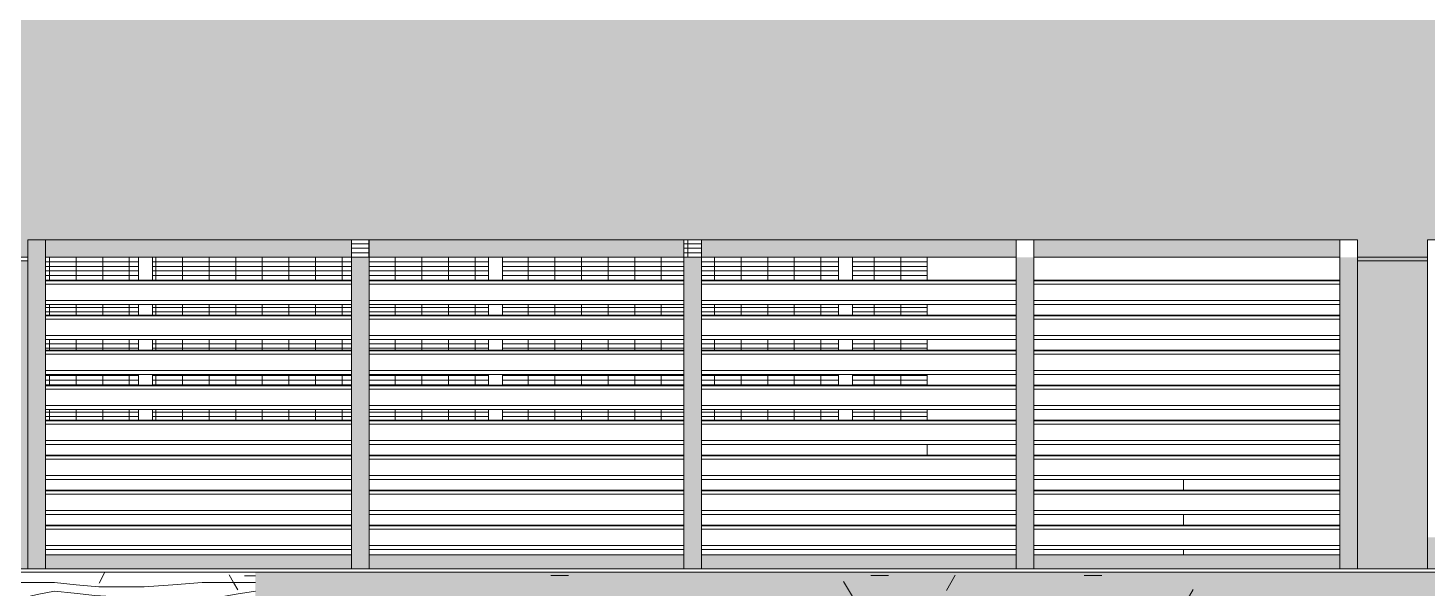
# Model space of a CAD drawing. Header units: millimetres. Extents: x 9199 to 175431, y -4466 to 35300.
# Drawn here: x 17587 to 21587, y 555 to 2155 of the extents above; entities that cross this region are included whole.
import ezdxf

# ---------------------------------------------------------------- set-up
doc = ezdxf.new("R2010")
doc.units = ezdxf.units.MM
for name, color, linetype, lineweight in [('A-FLOR', 192, 'Continuous', 9), ('A-FLOR-HRAL', 11, 'Continuous', 9), ('A-GLAZ-CWMG', 51, 'Continuous', 9), ('A-WALL', 113, 'Continuous', 9), ('A-WALL-PATT', 111, 'Continuous', 9), ('A-WALL-PATT-2', 111, 'Continuous', 5)]:
    doc.layers.add(name, color=color, linetype=linetype, lineweight=lineweight)

# ---------------------------------------------------------------- blocks, each defined once
blk = doc.blocks.new('NBS_CLDPhysicalSecuritySystems_MtlMeshPnlFncngSym_CLDModsecSecurusS3_InfillPanel - NBS_CLDPhysicalSecuritySystems_MtlMeshPnlFncngSym_CLDModsecSecurusS2_InfillPanel-2369324-TKCS_MẶT ĐỨNG HƯỚNG ĐÔNG')
at = {"layer": 'A-FLOR-HRAL'}
h = blk.add_hatch(dxfattribs=at)
h.set_pattern_fill('FP_6', color=256, style=0, pattern_type=2)
h.set_pattern_definition([(0, (20156.337, 850), (0, 13), []), (90, (20156.34, 850), (-76, 5e-15), [])])
h.paths.add_polyline_path([(16356.3, 971), (16902.3, 971), (16902.3, 2850), (16356.3, 2850), (16356.3, 1114.1)])
h.paths.add_polyline_path([(16942.3, 971), (17226.9, 971), (17226.9, 1490), (17230.9, 1490), (17230.8, 1500), (17226.9, 1500), (17226.9, 2850), (16942.3, 2850), (16942.3, 978.8)])
h.paths.add_polyline_path([(18590.9, 1034.3), (18902.3, 1034.3), (18902.3, 1064.8), (18561.5, 1064.8), (18561.5, 1034.3)])
h.paths.add_polyline_path([(18511.5, 1034.3), (18511.5, 1064.8), (17942.3, 1064.8), (17942.3, 1034.3), (18326.3, 1034.3)])
h.paths.add_polyline_path([(18942.3, 1034.3), (19461.1, 1034.3), (19461.1, 1064.8), (18942.3, 1064.8)])
h.paths.add_polyline_path([(19511.1, 1034.3), (19902.3, 1034.3), (19902.3, 1064.8), (19511.1, 1064.8)])
h.paths.add_polyline_path([(19942.3, 1034.3), (20156.3, 1034.3), (20156.3, 1064.8), (19942.3, 1064.8)])
h.paths.add_polyline_path([(17636.9, 1034.3), (17902.3, 1034.3), (17902.3, 1064.8), (17636.9, 1064.8)])
h.paths.add_polyline_path([(19902.3, 1134.3), (19902.3, 1164.8), (19511.1, 1164.8), (19511.1, 1134.3), (19649.1, 1134.3)])
h.paths.add_polyline_path([(17902.3, 1134.3), (17902.3, 1164.8), (17636.9, 1164.8), (17636.9, 1134.3), (17797.3, 1134.3)])
h.paths.add_polyline_path([(18902.3, 1134.3), (18902.3, 1164.8), (18561.5, 1164.8), (18561.5, 1134.3), (18855.4, 1134.3)])
h.paths.add_polyline_path([(17942.3, 1134.3), (18511.5, 1134.3), (18511.5, 1164.8), (17942.3, 1164.8)])
h.paths.add_polyline_path([(19384.5, 1134.3), (19461.1, 1134.3), (19461.1, 1164.8), (18942.3, 1164.8), (18942.3, 1134.3)])
h.paths.add_polyline_path([(20156.3, 1134.3), (20156.3, 1164.8), (19942.3, 1164.8), (19942.3, 1134.3)])
h.paths.add_polyline_path([(18942.3, 1234.3), (19461.1, 1234.3), (19461.1, 1264.8), (18942.3, 1264.8)])
h.paths.add_polyline_path([(18902.3, 1234.3), (18902.3, 1264.8), (18561.5, 1264.8), (18561.5, 1234.3), (18855.4, 1234.3)])
h.paths.add_polyline_path([(18326.3, 1234.3), (18511.5, 1234.3), (18511.5, 1264.8), (17942.3, 1264.8), (17942.3, 1234.3)])
h.paths.add_polyline_path([(19649.1, 1234.3), (19902.3, 1234.3), (19902.3, 1264.8), (19511.1, 1264.8), (19511.1, 1234.3)])
h.paths.add_polyline_path([(19942.3, 1234.3), (20156.3, 1234.3), (20156.3, 1264.8), (19942.3, 1264.8)])
h.paths.add_polyline_path([(17636.9, 1234.3), (17902.3, 1234.3), (17902.3, 1264.8), (17636.9, 1264.8)])
h.paths.add_polyline_path([(19384.5, 1334.3), (19461.1, 1334.3), (19461.1, 1364.8), (18942.3, 1364.8), (18942.3, 1334.3)])
h.paths.add_polyline_path([(18511.5, 1334.3), (18511.5, 1364.8), (17942.3, 1364.8), (17942.3, 1334.3), (18326.3, 1334.3)])
h.paths.add_polyline_path([(17797.3, 1334.3), (17902.3, 1334.3), (17902.3, 1364.8), (17636.9, 1364.8), (17636.9, 1334.3)])
h.paths.add_polyline_path([(19511.1, 1334.3), (19902.3, 1334.3), (19902.3, 1364.8), (19511.1, 1364.8)])
h.paths.add_polyline_path([(18561.5, 1334.3), (18902.3, 1334.3), (18902.3, 1364.8), (18561.5, 1364.8)])
h.paths.add_polyline_path([(19942.3, 1334.3), (20156.3, 1334.3), (20156.3, 1364.8), (19942.3, 1364.8)])
h.paths.add_polyline_path([(18511.5, 1434.3), (18511.5, 1500), (17942.3, 1500), (17942.3, 1434.3), (18326.3, 1434.3)])
h.paths.add_polyline_path([(18561.5, 1434.3), (18902.3, 1434.3), (18902.3, 1500), (18561.5, 1500)])
h.paths.add_polyline_path([(17636.9, 1434.3), (17902.3, 1434.3), (17902.3, 1500), (17636.9, 1500), (17636.9, 1490)])
h.paths.add_polyline_path([(19511.1, 1434.3), (19902.3, 1434.3), (19902.3, 1500), (19511.1, 1500)])
h.paths.add_polyline_path([(19384.5, 1434.3), (19461.1, 1434.3), (19461.1, 1500), (18942.3, 1500), (18942.3, 1434.3)])
h.paths.add_polyline_path([(20156.3, 1434.3), (20156.3, 1500), (19942.3, 1500), (19942.3, 1434.3)])
h.paths.add_polyline_path([(19511.1, 1500), (19511.1, 1550), (19461.1, 1550), (19461.1, 1500)])
h.paths.add_polyline_path([(18561.5, 1500), (18561.5, 1550), (18511.5, 1550), (18511.5, 1500)])
for p, q in [((16902.5, 2850), (16356.3, 2850)), ((16902.3, 2850), (16902.3, 971)), ((16906.3, 2850), (16902.3, 2850)), ((16938.3, 2850), (16906.3, 2850)), ((16942.3, 2850), (16938.3, 2850)), ((17226.9, 2850), (16942.2, 2850)), ((16942.3, 971), (16942.3, 2850)), ((17902.3, 1500), (17902.3, 1434.3)), ((17942.3, 1434.3), (17942.3, 1500)), ((18902.3, 1500), (18902.3, 1434.3)), ((18942.3, 1434.3), (18942.3, 1500)), ((19902.3, 1500), (19902.3, 1434.3)), ((19942.3, 1434.3), (19942.3, 1500)), ((20156.3, 1434.3), (20156.3, 1500)), ((17902.3, 1365), (17902.3, 1334.3)), ((17942.3, 1334.3), (17942.3, 1365)), ((18902.3, 1365), (18902.3, 1334.3)), ((18942.3, 1334.3), (18942.3, 1365)), ((19902.3, 1365), (19902.3, 1334.3)), ((19942.3, 1334.3), (19942.3, 1365)), ((20156.3, 1334.3), (20156.3, 1365)), ((17902.3, 1265), (17902.3, 1234.3)), ((17942.3, 1234.3), (17942.3, 1265)), ((18902.3, 1265), (18902.3, 1234.3)), ((18942.3, 1234.3), (18942.3, 1265)), ((19902.3, 1265), (19902.3, 1234.3)), ((19942.3, 1234.3), (19942.3, 1265)), ((20156.3, 1234.3), (20156.3, 1265)), ((17902.3, 1165), (17902.3, 1134.3)), ((17942.3, 1134.3), (17942.3, 1165)), ((18902.3, 1165), (18902.3, 1134.3)), ((18942.3, 1134.3), (18942.3, 1165)), ((19902.3, 1165), (19902.3, 1134.3)), ((19942.3, 1134.3), (19942.3, 1165)), ((20156.3, 1134.3), (20156.3, 1165)), ((17902.3, 1065), (17902.3, 1034.3)), ((17942.3, 1034.3), (17942.3, 1065)), ((18902.3, 1065), (18902.3, 1034.3)), ((18942.3, 1034.3), (18942.3, 1065)), ((19902.3, 1065), (19902.3, 1034.3)), ((19942.3, 1034.3), (19942.3, 1065)), ((20156.3, 1034.3), (20156.3, 1065)), ((17226.9, 971), (16356.3, 971)), ((16906.3, 971), (16902.5, 971)), ((16938.3, 971), (16906.3, 971)), ((16942.2, 971), (16938.3, 971)), ((20156.3, 965), (20156.3, 934.3)), ((16356.3, 930), (17226.9, 930))]:
    blk.add_line(p, q, dxfattribs=at)
blk = doc.blocks.new('FP_39-TKCS_MẶT ĐỨNG HƯỚNG ĐÔNG')
at = {"layer": 'A-WALL'}
blk.add_line((17226.9, 600), (17226.9, 500), dxfattribs=at)
at = {"layer": 'A-WALL-PATT'}
for p, q in [((17806.3, 600), (17790, 568.7)), ((17226.2, 558.5), (17233.5, 564.6)), ((17233.5, 564.6), (17248, 570.7)), ((17248, 570.7), (17266.9, 570.7)), ((17266.9, 570.7), (17291.4, 570.7)), ((17291.4, 570.7), (17319.9, 564.6)), ((17319.9, 564.6), (17353.2, 558.5)), ((17421.9, 590.4), (17452.8, 590.4)), ((17429.9, 558.5), (17484.3, 564.6)), ((17484.3, 564.6), (17544, 570.7)), ((17544, 570.7), (17601.5, 570.7)), ((17601.5, 570.7), (17662.7, 570.7)), ((17662.7, 570.7), (17724.5, 564.6)), ((17724.5, 564.6), (17788.9, 558.5)), ((17918.8, 558.5), (18001, 564.6)), ((18001, 564.6), (18084.9, 570.7)), ((18084.9, 570.7), (18160.7, 570.7)), ((18160.7, 570.7), (18236.9, 570.7)), ((18173.8, 571.3), (18161.3, 593.1)), ((18186.4, 549.6), (18173.8, 571.3)), ((18205.4, 590.4), (18236.9, 590.4)), ((18236.9, 570.7), (18236.9, 570.7)), ((17227.9, 524.9), (17236, 521.9)), ((17236, 521.9), (17257.9, 528)), ((17257.9, 528), (17273.2, 537.2)), ((17267.8, 515.8), (17291.4, 528)), ((17273.2, 537.2), (17291.4, 546.3)), ((17317.3, 540.2), (17291.4, 546.3)), ((17291.4, 528), (17319.9, 528)), ((17347.3, 534.1), (17317.3, 540.2)), ((17319.9, 528), (17336, 521.9)), ((17336, 521.9), (17322.5, 509.7)), ((17347.3, 534.1), (17401.4, 528)), ((17353.2, 558.5), (17389.5, 558.5)), ((17389.5, 558.5), (17429.9, 558.5)), ((17401.4, 528), (17446.7, 525)), ((17446.7, 525), (17496.6, 521.9)), ((17496.6, 521.9), (17575.8, 528)), ((17575.8, 528), (17618.3, 537.2)), ((17603.9, 515.8), (17662.7, 528)), ((17618.3, 537.2), (17662.7, 546.3)), ((17719.2, 540.2), (17662.7, 546.3)), ((17662.7, 528), (17724.5, 528)), ((17778, 534.1), (17719.2, 540.2)), ((17724.5, 528), (17756.4, 521.9)), ((17756.4, 521.9), (17729.7, 509.7)), ((17778, 534.1), (17872.8, 528)), ((17788.9, 558.5), (17852.9, 558.5)), ((17852.9, 558.5), (17918.8, 558.5)), ((17872.8, 528), (17945, 525)), ((17945, 525), (18018.8, 521.9)), ((18018.8, 521.9), (18127.2, 528)), ((18127.2, 528), (18182, 537.2)), ((18163.7, 515.8), (18236.9, 528)), ((18182, 537.2), (18236.9, 546.3)), ((17232.8, 500), (17239.9, 503.6)), ((17237.4, 500), (17236.4, 511.4)), ((17239.9, 503.6), (17244.8, 500)), ((17256.4, 509.7), (17267.8, 515.8)), ((17256.4, 509.7), (17268.2, 500.1)), ((17275.1, 509.7), (17291.4, 515.8)), ((17275.1, 509.7), (17291.4, 503.6)), ((17291.4, 515.8), (17309.8, 515.8)), ((17309.8, 515.8), (17291.4, 503.6)), ((17322.5, 509.7), (17306.2, 500.6)), ((17340, 500), (17356.2, 509.7)), ((17356.2, 509.7), (17397.9, 509.7)), ((17397.9, 509.7), (17438.4, 500)), ((17474.9, 500), (17513.5, 503.6)), ((17513.5, 503.6), (17530.7, 500)), ((17571.1, 509.7), (17603.9, 515.8)), ((17571.1, 509.7), (17604.9, 500)), ((17623.2, 509.7), (17662.7, 515.8)), ((17623.2, 509.7), (17662.7, 503.6)), ((17662.7, 515.8), (17703.6, 515.8)), ((17703.6, 515.8), (17662.7, 503.6)), ((17695.8, 500.6), (17693.7, 500)), ((17729.7, 509.7), (17695.8, 500.6)), ((17764.1, 500), (17794.4, 509.7)), ((17794.4, 509.7), (17867.1, 509.7)), ((17867.1, 509.7), (17931.6, 500)), ((17986.2, 500), (18042.7, 503.6)), ((18042.7, 503.6), (18066.1, 500)), ((18121.2, 509.7), (18163.7, 515.8)), ((18121.2, 509.7), (18164.8, 500)), ((18188.1, 509.7), (18236.9, 515.8)), ((18188.1, 509.7), (18236.9, 503.6))]:
    blk.add_line(p, q, dxfattribs=at)
blk = doc.blocks.new('Rectangular Mullion - 50 x 100mm-3802451-TKCS_MẶT ĐỨNG HƯỚNG ĐÔNG')
at = {"layer": 'A-GLAZ-CWMG'}
blk.add_hatch(color=256, dxfattribs=at).paths.add_polyline_path([(20460.7, 1500), (21335.3, 1500), (21335.3, 1550), (20460.7, 1550)])
for p, q in [((20460.7, 1500), (20460.7, 1550)), ((21335.3, 1550), (21335.3, 1500)), ((20460.7, 1500), (21335.3, 1500))]:
    blk.add_line(p, q, dxfattribs=at)
blk = doc.blocks.new('Rectangular Mullion - 50 x 100mm-3802452-TKCS_MẶT ĐỨNG HƯỚNG ĐÔNG')
at = {"layer": 'A-GLAZ-CWMG'}
blk.add_hatch(color=256, dxfattribs=at).paths.add_polyline_path([(19384.5, 1500), (19461.1, 1500), (19461.1, 1550), (18561.5, 1550), (18561.5, 1500), (18855.4, 1500)])
for p, q in [((18561.5, 1500), (18561.5, 1550)), ((19461.1, 1550), (19461.1, 1500)), ((18561.5, 1500), (19461.1, 1500))]:
    blk.add_line(p, q, dxfattribs=at)
blk = doc.blocks.new('Rectangular Mullion - 50 x 100mm-3802453-TKCS_MẶT ĐỨNG HƯỚNG ĐÔNG')
at = {"layer": 'A-GLAZ-CWMG'}
blk.add_hatch(color=256, dxfattribs=at).paths.add_polyline_path([(18326.3, 610), (18511.5, 610), (18511.5, 650), (17636.9, 650), (17637.4, 610), (18236.9, 610)])
for p, q in [((17636.9, 610), (17636.9, 650)), ((18511.5, 650), (17636.9, 650)), ((18511.5, 650), (18511.5, 610))]:
    blk.add_line(p, q, dxfattribs=at)
blk = doc.blocks.new('Rectangular Mullion - 50 x 100mm-3802454-TKCS_MẶT ĐỨNG HƯỚNG ĐÔNG')
at = {"layer": 'A-GLAZ-CWMG'}
blk.add_hatch(color=256, dxfattribs=at).paths.add_polyline_path([(18561.5, 610), (19461.1, 610), (19461.1, 650), (18561.5, 650)])
for p, q in [((18561.5, 610), (18561.5, 650)), ((19461.1, 650), (18561.5, 650)), ((19461.1, 650), (19461.1, 610))]:
    blk.add_line(p, q, dxfattribs=at)
blk = doc.blocks.new('Rectangular Mullion - 50 x 100mm-3089665-TKCS_MẶT ĐỨNG HƯỚNG ĐÔNG')
at = {"layer": 'A-GLAZ-CWMG'}
blk.add_hatch(color=256, dxfattribs=at).paths.add_polyline_path([(21385.3, 610), (21385.3, 700), (21335.3, 700), (21335.3, 610), (21379, 610)])
blk.add_line((21335.3, 700), (21335.3, 610), dxfattribs=at)
blk = doc.blocks.new('Rectangular Mullion - 50 x 100mm-3089666-TKCS_MẶT ĐỨNG HƯỚNG ĐÔNG')
at = {"layer": 'A-GLAZ-CWMG'}
blk.add_hatch(color=256, dxfattribs=at).paths.add_polyline_path([(21385.3, 700), (21385.3, 800), (21335.3, 800), (21335.3, 700)])
blk.add_line((21335.3, 800), (21335.3, 700), dxfattribs=at)
blk = doc.blocks.new('Rectangular Mullion - 50 x 100mm-3089668-TKCS_MẶT ĐỨNG HƯỚNG ĐÔNG')
at = {"layer": 'A-GLAZ-CWMG'}
blk.add_hatch(color=256, dxfattribs=at).paths.add_polyline_path([(17613.9, 1500), (17636.9, 1500), (17636.9, 1550), (17586.9, 1550), (17586.9, 1500)])
blk.add_line((17636.9, 1500), (17636.9, 1550), dxfattribs=at)
blk = doc.blocks.new('Rectangular Mullion - 50 x 100mm-3089669-TKCS_MẶT ĐỨNG HƯỚNG ĐÔNG')
at = {"layer": 'A-GLAZ-CWMG'}
blk.add_hatch(color=256, dxfattribs=at).paths.add_polyline_path([(17609.3, 610), (17636.9, 610), (17636.9, 700), (17586.9, 700), (17586.9, 610), (17607.2, 610)])
blk.add_line((17636.9, 610), (17636.9, 700), dxfattribs=at)
blk = doc.blocks.new('Rectangular Mullion - 50 x 100mm-3089670-TKCS_MẶT ĐỨNG HƯỚNG ĐÔNG')
at = {"layer": 'A-GLAZ-CWMG'}
blk.add_hatch(color=256, dxfattribs=at).paths.add_polyline_path([(17614.4, 700), (17636.9, 700), (17636.9, 800), (17586.9, 800), (17586.9, 700)])
blk.add_line((17636.9, 700), (17636.9, 800), dxfattribs=at)
blk = doc.blocks.new('Rectangular Mullion - MULLION LA SACH-3802455-TKCS_MẶT ĐỨNG HƯỚNG ĐÔNG')
at = {"layer": 'A-GLAZ-CWMG'}
for p, q in [((17636.9, 734.3), (18511.5, 734.3)), ((17636.9, 733.3), (18511.5, 733.3)), ((17636.9, 733.2), (18511.5, 733.2)), ((17636.9, 723.5), (18511.5, 723.5)), ((17636.9, 676.5), (18511.5, 676.5)), ((17636.9, 665), (18511.5, 665)), ((17636.9, 664.8), (18511.5, 664.8))]:
    blk.add_line(p, q, dxfattribs=at)
blk = doc.blocks.new('Rectangular Mullion - MULLION LA SACH-3802456-TKCS_MẶT ĐỨNG HƯỚNG ĐÔNG')
at = {"layer": 'A-GLAZ-CWMG'}
for p, q in [((18561.5, 734.3), (19461.1, 734.3)), ((18561.5, 733.3), (19461.1, 733.3)), ((18561.5, 733.2), (19461.1, 733.2)), ((18561.5, 723.5), (19461.1, 723.5)), ((18561.5, 676.5), (19461.1, 676.5)), ((18561.5, 665), (19461.1, 665)), ((18561.5, 664.8), (19461.1, 664.8))]:
    blk.add_line(p, q, dxfattribs=at)
blk = doc.blocks.new('Rectangular Mullion - 50 x 100mm-3089657-TKCS_MẶT ĐỨNG HƯỚNG ĐÔNG')
at = {"layer": 'A-GLAZ-CWMG'}
blk.add_hatch(color=256, dxfattribs=at).paths.add_polyline_path([(18561.5, 610), (18561.5, 700), (18511.5, 700), (18511.5, 610)])
for p, q in [((18511.5, 700), (18511.5, 610)), ((18561.5, 610), (18561.5, 700))]:
    blk.add_line(p, q, dxfattribs=at)
blk = doc.blocks.new('Rectangular Mullion - 50 x 100mm-3089658-TKCS_MẶT ĐỨNG HƯỚNG ĐÔNG')
at = {"layer": 'A-GLAZ-CWMG'}
blk.add_hatch(color=256, dxfattribs=at).paths.add_polyline_path([(18561.5, 700), (18561.5, 800), (18511.5, 800), (18511.5, 700)])
for p, q in [((18511.5, 800), (18511.5, 700)), ((18561.5, 700), (18561.5, 800))]:
    blk.add_line(p, q, dxfattribs=at)
blk = doc.blocks.new('Rectangular Mullion - 50 x 100mm-V89-TKCS_MẶT ĐỨNG HƯỚNG ĐÔNG')
at = {"layer": 'A-GLAZ-CWMG'}
blk.add_hatch(color=256, dxfattribs=at).paths.add_polyline_path([(28885.3, 610), (28885.3, 700), (28835.3, 700), (28835.3, 610)])
blk.add_line((28885.3, 700), (28885.3, 610), dxfattribs=at)

msp = doc.modelspace()

# ---------------------------------------------------------------- hatches: boundary and pattern name
at = {"layer": 'A-WALL-PATT'}
h = msp.add_hatch(dxfattribs=at)
h.set_pattern_fill('FP_11', color=256, style=0, pattern_type=2)
h.set_pattern_definition([(0, (51388.93, 1200), (1219.2, 304.8), [50.292, -864.108, 50.292, -864.108, -4876.8]), (0, (51388.93, 1200), (1219.2, 304.8), [-1828.8, 50.292, -1778.508, 50.292, -864.108, -2133.6]), (0, (51388.93, 1200), (1219.2, 304.8), [-4572, 50.292, -559.308, 50.292, -1473.708]), (120, (51846.14, 1352.4), (-873.5645, 903.4582), [50.292, -864.108, 50.292, -5740.908]), (120, (51846.14, 1352.4), (-873.5645, 903.4582), [-964.692, -864.108, 50.292, -1778.508, -3048]), (120, (51846.14, 1352.4), (-873.5645, 903.4582), [-3657.6, 50.292, -864.108, 50.292, -2083.308]), (120, (51846.14, 1352.4), (-873.5645, 903.4582), [-4622.292, -559.308, 50.292, -1473.708]), (240, (51998.54, 1962), (-345.6355, -1208.2582), [50.292, -864.108, 50.292, -5740.908]), (240, (51998.54, 1962), (-345.6355, -1208.2582), [-964.692, -864.108, 50.292, -1778.508, -3048]), (240, (51998.54, 1962), (-345.6355, -1208.2582), [-3657.6, 50.292, -864.108, 50.292, -2083.308]), (240, (51998.54, 1962), (-345.6355, -1208.2582), [-4622.292, -559.308, 50.292, -1473.708])])
h.paths.add_polyline_path([(18236.9, 500), (33837.4, 500), (33837.4, 600), (18236.9, 600), (18236.9, 573.1)])
h = msp.add_hatch(dxfattribs=at)
h.set_pattern_fill('FP_15', color=256, style=0, pattern_type=2)
h.set_pattern_definition([(349.695, (34031.39, 869.39), (3657.59817, -609.61005), [68.155, -6747.38]), (0, (34098.45, 857.2), (609.6, 609.6), [67.056, -542.544]), (18.435, (34165.5, 857.2), (1219.1992, 609.6016), [57.832, -1869.893]), (172.875, (34220.366, 875.49), (4267.1994, -609.5991), [49.148, -4865.604]), (174.806, (34171.6, 881.584), (6096.00395, -609.55472), [67.333, -6665.92]), (194.036, (34104.54, 887.68), (-1828.8022, -609.5924), [75.403, -2438.042]), (9.462, (34080.16, 869.39), (3048.00504, 609.5835), [37.081, -3670.971]), (353.66, (34116.734, 875.49), (-4876.8008, 609.58348), [55.202, -5464.96]), (185.711, (34171.6, 869.39), (-5486.39511, -609.63944), [61.264, -6065.139]), (168.69, (34110.64, 863.3), (2438.4, -609.6026), [31.084, -3077.279]), (354.806, (33976.526, 863.296), (-6096.00395, 609.55472), [67.333, -6665.92]), (348.69, (34043.58, 857.2), (-2438.4, 609.6026), [62.167, -3046.194]), (0, (34104.54, 845), (609.6, 609.6), [73.152, -536.448]), (20.556, (34177.694, 845.01), (3048.0001, 1219.19697), [52.084, -5156.34]), (3.814, (34226.46, 863.296), (8534.40115, 609.58889), [91.643, -9072.654]), (354.806, (34317.9, 869.39), (-6096.00395, 609.55472), [67.333, -6665.92]), (0, (34384.96, 863.3), (609.6, 609.6), [67.056, -542.544]), (5.194, (33842.414, 863.296), (6096.00395, 609.55472), [67.333, -6665.92]), (354.806, (33909.47, 869.39), (-6096.00395, 609.55472), [67.333, -6665.92]), (0, (33842.4, 875.5), (609.6, 609.6), [36.576, -573.024]), (5.194, (33878.99, 875.49), (6096.00395, 609.55472), [67.333, -6665.92]), (0, (33946.05, 881.6), (609.6, 609.6), [60.96, -548.64]), (10.305, (34007.006, 881.584), (-3657.59817, -609.61005), [68.155, -6747.38]), (5.194, (34074.06, 893.776), (6096.00395, 609.55472), [67.333, -6665.92]), (354.806, (34141.12, 899.87), (-6096.00395, 609.55472), [67.333, -6665.92]), (354.806, (34208.174, 893.776), (-6096.00395, 609.55472), [67.333, -6665.92]), (351.87, (34275.23, 887.68), (-3657.60043, 609.5929), [86.21, -4224.312]), (0, (34360.6, 875.5), (609.6, 609.6), [91.44, -518.16]), (347.471, (34336.19, 509.73), (3047.99888, -609.61085), [56.202, -5564.033]), (354.289, (34391.054, 497.536), (-5486.39511, 609.63944), [61.264, -6065.139]), (8.13, (34336.19, 509.73), (3657.60043, 609.5929), [43.105, -4267.418]), (9.462, (34378.86, 515.82), (3048.00504, 609.5835), [74.161, -3633.892]), (0, (33842.4, 528), (609.6, 609.6), [73.152, -536.448]), (350.538, (33915.57, 528.02), (-3048.00504, 609.5835), [37.081, -3670.971]), (201.801, (33952.14, 521.92), (1828.8045, 609.58684), [32.828, -3249.968]), (192.995, (33921.66, 509.73), (5486.39314, 1219.23746), [81.331, -8051.747]), (352.875, (34403.246, 509.73), (-4267.1994, 609.5991), [49.148, -4865.604]), (7.125, (34403.246, 509.73), (4267.1994, 609.5991), [49.148, -4865.604]), (0, (33842.4, 515.8), (609.6, 609.6), [48.768, -560.832]), (194.036, (33891.18, 515.82), (-1828.8022, -609.5924), [50.27, -2463.177]), (356.633, (33976.526, 534.112), (-9753.59439, 609.691875), [103.811, -10277.302]), (357.709, (34080.158, 528.016), (-14630.396648, 609.69909), [152.522, -15099.665]), (3.18, (34232.558, 521.92), (10363.19831, 609.63121), [109.897, -10879.823]), (9.462, (34342.29, 528.02), (3048.00504, 609.5835), [111.242, -3596.81]), (10.305, (33842.414, 473.15), (-3657.59817, -609.61005), [68.155, -6747.38]), (15.945, (33909.47, 485.34), (-2438.4042, -609.58315), [88.759, -4349.196]), (0, (33994.8, 509.7), (609.6, 609.6), [79.248, -530.352]), (351.87, (34074.06, 509.73), (-3657.60043, 609.5929), [86.21, -4224.312]), (3.576, (34159.406, 497.536), (9144.002965, 609.5468), [97.726, -9674.906]), (351.254, (34256.94, 503.63), (4267.20096, -609.58783), [80.18, -7937.856]), (345.964, (34336.19, 491.44), (-1828.8022, 609.5924), [75.403, -2438.042]), (0, (34409.34, 473.15), (609.6, 609.6), [42.672, -566.928]), (174.806, (33976.526, 534.11), (6096.00395, -609.55472), [134.665, -6598.587]), (355.236, (33842.414, 570.69), (-6705.59647, 609.64143), [146.811, -7193.745]), (0, (33988.7, 558.5), (609.6, 609.6), [140.208, -469.392]), (4.086, (34128.926, 558.496), (7924.79503, 609.65274), [171.123, -8385.02]), (0, (34299.6, 570.7), (609.6, 609.6), [152.4, -457.2]), (7.125, (33842.414, 442.67), (4267.1994, 609.5991), [147.443, -4767.311]), (6.34, (33988.72, 460.96), (4876.8008, 609.58348), [110.403, -5409.758]), (357.51, (34098.446, 473.152), (-13411.196973, 609.70439), [140.34, -13893.706]), (353.48, (34238.654, 467.056), (-15849.59217, 1828.855172), [214.749, -21260.135]), (3.013, (33842.414, 838.912), (10972.79715, 609.6408), [115.984, -11482.446]), (351.87, (33958.24, 845.01), (-3657.60043, 609.5929), [129.316, -4181.208]), (357.614, (34086.254, 826.72), (-14020.799432, 609.613717), [146.431, -14496.664]), (10.62, (34232.558, 820.624), (-6705.59246, -1219.23973), [99.236, -9824.334]), (0, (34330.1, 838.9), (609.6, 609.6), [121.92, -487.68]), (356.82, (33842.414, 912.064), (-10363.19831, 609.63121), [109.897, -10879.823]), (6.009, (33952.142, 905.968), (-6095.99899, -609.599175), [116.464, -11529.929]), (6.71, (34067.966, 918.16), (-5486.397345, -609.61573), [104.346, -10330.325]), (354.289, (34171.6, 930.35), (-5486.39511, 609.63944), [122.528, -6003.877]), (347.905, (34293.52, 918.16), (-5486.39487, 1219.22295), [87.281, -8640.862]), (9.462, (34378.86, 899.87), (3048.00504, 609.5835), [74.161, -3633.892]), (3.814, (33842.414, 796.24), (8534.40115, 609.58889), [91.643, -9072.654]), (347.196, (33933.854, 802.336), (-7924.80896, 1828.76326), [137.532, -13615.67]), (0, (34067.97, 771.86), (609.6, 609.6), [152.4, -457.2]), (5.44, (34220.366, 771.856), (-6705.60249, -609.56085), [128.595, -12730.932]), (6.71, (34348.382, 784.048), (-5486.397345, -609.61573), [104.346, -10330.325]), (0, (33842.4, 954.74), (609.6, 609.6), [103.632, -505.968]), (8.13, (33946.05, 954.74), (3657.60043, 609.5929), [172.421, -4138.102]), (357.614, (34116.734, 979.12), (-14020.799432, 609.613717), [146.431, -14496.664]), (354.472, (34263.038, 973.024), (12801.591011, -1219.302898), [189.859, -18796.025]), (6.843, (33842.414, 400), (-10363.195037, -1219.241277), [153.494, -15195.842]), (0, (33994.8, 418.3), (609.6, 609.6), [170.688, -438.912]), (356.348, (34165.502, 418.288), (-18897.604963, 1219.126665), [287.095, -28422.422]), (0, (33842.4, 613.36), (609.6, 609.6), [146.304, -463.296]), (4.764, (33988.72, 613.36), (6705.59647, 609.64143), [146.811, -7193.745]), (358.152, (34135.022, 625.552), (-18287.996238, 609.724117), [189.074, -18718.355]), (357.274, (34323.998, 619.456), (-12192.004244, 609.534153), [128.161, -12687.945]), (354.806, (33842.414, 710.896), (-6096.00395, 609.55472), [134.665, -6598.587]), (0, (33976.5, 698.7), (609.6, 609.6), [195.072, -414.528]), (1.909, (34171.598, 698.704), (17678.401049, 609.553228), [182.982, -18115.176]), (3.576, (34354.478, 704.8), (9144.002965, 609.5468), [97.726, -9674.906])])
h.paths.add_polyline_path([(18236.9, 500), (33837.4, 500), (33837.4, 600), (18236.9, 600), (18236.9, 573.1)])
at = {"layer": 'A-WALL-PATT-2'}
h = msp.add_hatch(color=256, dxfattribs=at)
h.paths.add_polyline_path([(17236.9, 610), (17586.9, 610), (17586.9, 1490), (17236.9, 1490), (17236.9, 843.6)])
h.paths.add_polyline_path([(25711.9, 610), (25711.9, 1490), (25361.9, 1490), (25361.9, 610), (25365.9, 610)])
h.paths.add_polyline_path([(21385.3, 610), (21585.3, 610), (21585.3, 1490), (21385.3, 1490), (21385.3, 1114.1)])
h.paths.add_polyline_path([(21385.3, 1500), (21585.3, 1500), (21585.3, 1550), (25361.9, 1550), (25361.9, 1500), (25711.9, 1500), (25711.9, 2200), (17236.9, 2200), (17236.9, 1500), (17586.9, 1500), (17586.9, 1550), (21385.3, 1550)])
msp.add_hatch(color=256, dxfattribs=at).paths.add_polyline_path([(21585.3, 1490), (21585.3, 1500), (21385.3, 1500), (21385.3, 1490), (21500.9, 1490)])

# ---------------------------------------------------------------- linework, layer by layer
at = {"layer": 'A-FLOR'}
for p, q in [((20888.2, 834.3), (20888.2, 865)), ((20888.2, 734.3), (20888.2, 765)), ((20888.2, 650), (20888.2, 665)), ((17216.9, 610), (33857.4, 610)), ((33857.4, 600), (17216.9, 600))]:
    msp.add_line(p, q, dxfattribs=at)
at = {"layer": 'A-WALL'}
for p, q in [((17586.9, 610), (17586.9, 1550)), ((17586.9, 1550), (21385.3, 1550)), ((21385.3, 1550), (21385.3, 610)), ((21585.3, 610), (21585.3, 1550)), ((21585.3, 1550), (25361.9, 1550)), ((17226.9, 1500), (17586.9, 1500)), ((17586.9, 1490), (17226.9, 1490)), ((21385.3, 1500), (21585.3, 1500)), ((21585.3, 1490), (21385.3, 1490))]:
    msp.add_line(p, q, dxfattribs=at)

# ---------------------------------------------------------------- block references
at = {"layer": 'A-FLOR-HRAL'}
msp.add_blockref('NBS_CLDPhysicalSecuritySystems_MtlMeshPnlFncngSym_CLDModsecSecurusS3_InfillPanel - NBS_CLDPhysicalSecuritySystems_MtlMeshPnlFncngSym_CLDModsecSecurusS2_InfillPanel-2369324-TKCS_MẶT ĐỨNG HƯỚNG ĐÔNG', (0, 0), dxfattribs=at)
at = {"layer": 'A-GLAZ-CWMG'}
for name, p in [('Rectangular Mullion - 50 x 100mm-3089668-TKCS_MẶT ĐỨNG HƯỚNG ĐÔNG', (0, 0)), ('Rectangular Mullion - 50 x 100mm-3802451-TKCS_MẶT ĐỨNG HƯỚNG ĐÔNG', (-2823.8, 0)), ('Rectangular Mullion - 50 x 100mm-3802452-TKCS_MẶT ĐỨNG HƯỚNG ĐÔNG', (0, 0)), ('Rectangular Mullion - 50 x 100mm-3802452-TKCS_MẶT ĐỨNG HƯỚNG ĐÔNG', (949.6, 0)), ('Rectangular Mullion - 50 x 100mm-3802451-TKCS_MẶT ĐỨNG HƯỚNG ĐÔNG', (0, 0)), ('Rectangular Mullion - 50 x 100mm-3089670-TKCS_MẶT ĐỨNG HƯỚNG ĐÔNG', (0, 700)), ('Rectangular Mullion - 50 x 100mm-3089658-TKCS_MẶT ĐỨNG HƯỚNG ĐÔNG', (0, 700)), ('Rectangular Mullion - 50 x 100mm-3089658-TKCS_MẶT ĐỨNG HƯỚNG ĐÔNG', (949.6, 700)), ('Rectangular Mullion - 50 x 100mm-3089658-TKCS_MẶT ĐỨNG HƯỚNG ĐÔNG', (1899.2, 700)), ('Rectangular Mullion - 50 x 100mm-3089666-TKCS_MẶT ĐỨNG HƯỚNG ĐÔNG', (0, 700)), ('Rectangular Mullion - 50 x 100mm-3089670-TKCS_MẶT ĐỨNG HƯỚNG ĐÔNG', (0, 600)), ('Rectangular Mullion - MULLION LA SACH-3802455-TKCS_MẶT ĐỨNG HƯỚNG ĐÔNG', (0, 700)), ('Rectangular Mullion - 50 x 100mm-3089658-TKCS_MẶT ĐỨNG HƯỚNG ĐÔNG', (0, 600)), ('Rectangular Mullion - MULLION LA SACH-3802456-TKCS_MẶT ĐỨNG HƯỚNG ĐÔNG', (0, 700)), ('Rectangular Mullion - 50 x 100mm-3089658-TKCS_MẶT ĐỨNG HƯỚNG ĐÔNG', (949.6, 600)), ('Rectangular Mullion - MULLION LA SACH-3802456-TKCS_MẶT ĐỨNG HƯỚNG ĐÔNG', (949.6, 700)), ('Rectangular Mullion - 50 x 100mm-3089658-TKCS_MẶT ĐỨNG HƯỚNG ĐÔNG', (1899.2, 600)), ('Rectangular Mullion - MULLION LA SACH-3802455-TKCS_MẶT ĐỨNG HƯỚNG ĐÔNG', (2823.8, 700)), ('Rectangular Mullion - 50 x 100mm-3089666-TKCS_MẶT ĐỨNG HƯỚNG ĐÔNG', (0, 600)), ('Rectangular Mullion - MULLION LA SACH-3802455-TKCS_MẶT ĐỨNG HƯỚNG ĐÔNG', (0, 600)), ('Rectangular Mullion - MULLION LA SACH-3802456-TKCS_MẶT ĐỨNG HƯỚNG ĐÔNG', (0, 600)), ('Rectangular Mullion - MULLION LA SACH-3802456-TKCS_MẶT ĐỨNG HƯỚNG ĐÔNG', (949.6, 600)), ('Rectangular Mullion - MULLION LA SACH-3802455-TKCS_MẶT ĐỨNG HƯỚNG ĐÔNG', (2823.8, 600)), ('Rectangular Mullion - 50 x 100mm-3089670-TKCS_MẶT ĐỨNG HƯỚNG ĐÔNG', (0, 500)), ('Rectangular Mullion - 50 x 100mm-3089658-TKCS_MẶT ĐỨNG HƯỚNG ĐÔNG', (0, 500)), ('Rectangular Mullion - 50 x 100mm-3089658-TKCS_MẶT ĐỨNG HƯỚNG ĐÔNG', (949.6, 500)), ('Rectangular Mullion - 50 x 100mm-3089658-TKCS_MẶT ĐỨNG HƯỚNG ĐÔNG', (1899.2, 500)), ('Rectangular Mullion - 50 x 100mm-3089666-TKCS_MẶT ĐỨNG HƯỚNG ĐÔNG', (0, 500)), ('Rectangular Mullion - 50 x 100mm-3089670-TKCS_MẶT ĐỨNG HƯỚNG ĐÔNG', (0, 400)), ('Rectangular Mullion - MULLION LA SACH-3802455-TKCS_MẶT ĐỨNG HƯỚNG ĐÔNG', (0, 500)), ('Rectangular Mullion - 50 x 100mm-3089658-TKCS_MẶT ĐỨNG HƯỚNG ĐÔNG', (0, 400)), ('Rectangular Mullion - MULLION LA SACH-3802456-TKCS_MẶT ĐỨNG HƯỚNG ĐÔNG', (0, 500)), ('Rectangular Mullion - 50 x 100mm-3089658-TKCS_MẶT ĐỨNG HƯỚNG ĐÔNG', (949.6, 400)), ('Rectangular Mullion - MULLION LA SACH-3802456-TKCS_MẶT ĐỨNG HƯỚNG ĐÔNG', (949.6, 500)), ('Rectangular Mullion - 50 x 100mm-3089658-TKCS_MẶT ĐỨNG HƯỚNG ĐÔNG', (1899.2, 400)), ('Rectangular Mullion - MULLION LA SACH-3802455-TKCS_MẶT ĐỨNG HƯỚNG ĐÔNG', (2823.8, 500)), ('Rectangular Mullion - 50 x 100mm-3089666-TKCS_MẶT ĐỨNG HƯỚNG ĐÔNG', (0, 400)), ('Rectangular Mullion - MULLION LA SACH-3802455-TKCS_MẶT ĐỨNG HƯỚNG ĐÔNG', (0, 400)), ('Rectangular Mullion - MULLION LA SACH-3802456-TKCS_MẶT ĐỨNG HƯỚNG ĐÔNG', (0, 400)), ('Rectangular Mullion - MULLION LA SACH-3802456-TKCS_MẶT ĐỨNG HƯỚNG ĐÔNG', (949.6, 400)), ('Rectangular Mullion - MULLION LA SACH-3802455-TKCS_MẶT ĐỨNG HƯỚNG ĐÔNG', (2823.8, 400)), ('Rectangular Mullion - 50 x 100mm-3089670-TKCS_MẶT ĐỨNG HƯỚNG ĐÔNG', (0, 300)), ('Rectangular Mullion - 50 x 100mm-3089658-TKCS_MẶT ĐỨNG HƯỚNG ĐÔNG', (0, 300)), ('Rectangular Mullion - 50 x 100mm-3089658-TKCS_MẶT ĐỨNG HƯỚNG ĐÔNG', (949.6, 300)), ('Rectangular Mullion - 50 x 100mm-3089658-TKCS_MẶT ĐỨNG HƯỚNG ĐÔNG', (1899.2, 300)), ('Rectangular Mullion - 50 x 100mm-3089666-TKCS_MẶT ĐỨNG HƯỚNG ĐÔNG', (0, 300)), ('Rectangular Mullion - 50 x 100mm-3089670-TKCS_MẶT ĐỨNG HƯỚNG ĐÔNG', (0, 200)), ('Rectangular Mullion - MULLION LA SACH-3802455-TKCS_MẶT ĐỨNG HƯỚNG ĐÔNG', (0, 300)), ('Rectangular Mullion - 50 x 100mm-3089658-TKCS_MẶT ĐỨNG HƯỚNG ĐÔNG', (0, 200)), ('Rectangular Mullion - MULLION LA SACH-3802456-TKCS_MẶT ĐỨNG HƯỚNG ĐÔNG', (0, 300)), ('Rectangular Mullion - 50 x 100mm-3089658-TKCS_MẶT ĐỨNG HƯỚNG ĐÔNG', (949.6, 200)), ('Rectangular Mullion - MULLION LA SACH-3802456-TKCS_MẶT ĐỨNG HƯỚNG ĐÔNG', (949.6, 300)), ('Rectangular Mullion - 50 x 100mm-3089658-TKCS_MẶT ĐỨNG HƯỚNG ĐÔNG', (1899.2, 200)), ('Rectangular Mullion - MULLION LA SACH-3802455-TKCS_MẶT ĐỨNG HƯỚNG ĐÔNG', (2823.8, 300)), ('Rectangular Mullion - 50 x 100mm-3089666-TKCS_MẶT ĐỨNG HƯỚNG ĐÔNG', (0, 200)), ('Rectangular Mullion - MULLION LA SACH-3802455-TKCS_MẶT ĐỨNG HƯỚNG ĐÔNG', (0, 200)), ('Rectangular Mullion - MULLION LA SACH-3802456-TKCS_MẶT ĐỨNG HƯỚNG ĐÔNG', (0, 200)), ('Rectangular Mullion - MULLION LA SACH-3802456-TKCS_MẶT ĐỨNG HƯỚNG ĐÔNG', (949.6, 200)), ('Rectangular Mullion - MULLION LA SACH-3802455-TKCS_MẶT ĐỨNG HƯỚNG ĐÔNG', (2823.8, 200)), ('Rectangular Mullion - 50 x 100mm-3089670-TKCS_MẶT ĐỨNG HƯỚNG ĐÔNG', (0, 100)), ('Rectangular Mullion - 50 x 100mm-3089658-TKCS_MẶT ĐỨNG HƯỚNG ĐÔNG', (0, 100)), ('Rectangular Mullion - 50 x 100mm-3089658-TKCS_MẶT ĐỨNG HƯỚNG ĐÔNG', (949.6, 100)), ('Rectangular Mullion - 50 x 100mm-3089658-TKCS_MẶT ĐỨNG HƯỚNG ĐÔNG', (1899.2, 100)), ('Rectangular Mullion - 50 x 100mm-3089666-TKCS_MẶT ĐỨNG HƯỚNG ĐÔNG', (0, 100)), ('Rectangular Mullion - 50 x 100mm-3089670-TKCS_MẶT ĐỨNG HƯỚNG ĐÔNG', (0, 0)), ('Rectangular Mullion - MULLION LA SACH-3802455-TKCS_MẶT ĐỨNG HƯỚNG ĐÔNG', (0, 100)), ('Rectangular Mullion - 50 x 100mm-3089658-TKCS_MẶT ĐỨNG HƯỚNG ĐÔNG', (0, 0)), ('Rectangular Mullion - MULLION LA SACH-3802456-TKCS_MẶT ĐỨNG HƯỚNG ĐÔNG', (0, 100)), ('Rectangular Mullion - 50 x 100mm-3089658-TKCS_MẶT ĐỨNG HƯỚNG ĐÔNG', (949.6, 0)), ('Rectangular Mullion - MULLION LA SACH-3802456-TKCS_MẶT ĐỨNG HƯỚNG ĐÔNG', (949.6, 100)), ('Rectangular Mullion - 50 x 100mm-3089658-TKCS_MẶT ĐỨNG HƯỚNG ĐÔNG', (1899.2, 0)), ('Rectangular Mullion - MULLION LA SACH-3802455-TKCS_MẶT ĐỨNG HƯỚNG ĐÔNG', (2823.8, 100)), ('Rectangular Mullion - 50 x 100mm-3089666-TKCS_MẶT ĐỨNG HƯỚNG ĐÔNG', (0, 0)), ('Rectangular Mullion - MULLION LA SACH-3802455-TKCS_MẶT ĐỨNG HƯỚNG ĐÔNG', (0, 0)), ('Rectangular Mullion - MULLION LA SACH-3802456-TKCS_MẶT ĐỨNG HƯỚNG ĐÔNG', (0, 0)), ('Rectangular Mullion - MULLION LA SACH-3802456-TKCS_MẶT ĐỨNG HƯỚNG ĐÔNG', (949.6, 0)), ('Rectangular Mullion - MULLION LA SACH-3802455-TKCS_MẶT ĐỨNG HƯỚNG ĐÔNG', (2823.8, 0)), ('Rectangular Mullion - 50 x 100mm-3089669-TKCS_MẶT ĐỨNG HƯỚNG ĐÔNG', (0, 0)), ('Rectangular Mullion - 50 x 100mm-3089657-TKCS_MẶT ĐỨNG HƯỚNG ĐÔNG', (0, 0)), ('Rectangular Mullion - 50 x 100mm-3089657-TKCS_MẶT ĐỨNG HƯỚNG ĐÔNG', (949.6, 0)), ('Rectangular Mullion - 50 x 100mm-3089657-TKCS_MẶT ĐỨNG HƯỚNG ĐÔNG', (1899.2, 0)), ('Rectangular Mullion - 50 x 100mm-3089665-TKCS_MẶT ĐỨNG HƯỚNG ĐÔNG', (0, 0)), ('Rectangular Mullion - 50 x 100mm-V89-TKCS_MẶT ĐỨNG HƯỚNG ĐÔNG', (-7250, 0)), ('Rectangular Mullion - 50 x 100mm-3802453-TKCS_MẶT ĐỨNG HƯỚNG ĐÔNG', (0, 0)), ('Rectangular Mullion - 50 x 100mm-3802454-TKCS_MẶT ĐỨNG HƯỚNG ĐÔNG', (0, 0)), ('Rectangular Mullion - 50 x 100mm-3802454-TKCS_MẶT ĐỨNG HƯỚNG ĐÔNG', (949.6, 0)), ('Rectangular Mullion - 50 x 100mm-3802453-TKCS_MẶT ĐỨNG HƯỚNG ĐÔNG', (2823.8, 0))]:
    msp.add_blockref(name, p, dxfattribs=at)
at = {"layer": 'A-WALL'}
msp.add_blockref('FP_39-TKCS_MẶT ĐỨNG HƯỚNG ĐÔNG', (0, 0), dxfattribs=at)

doc.saveas('drawing.dxf')
